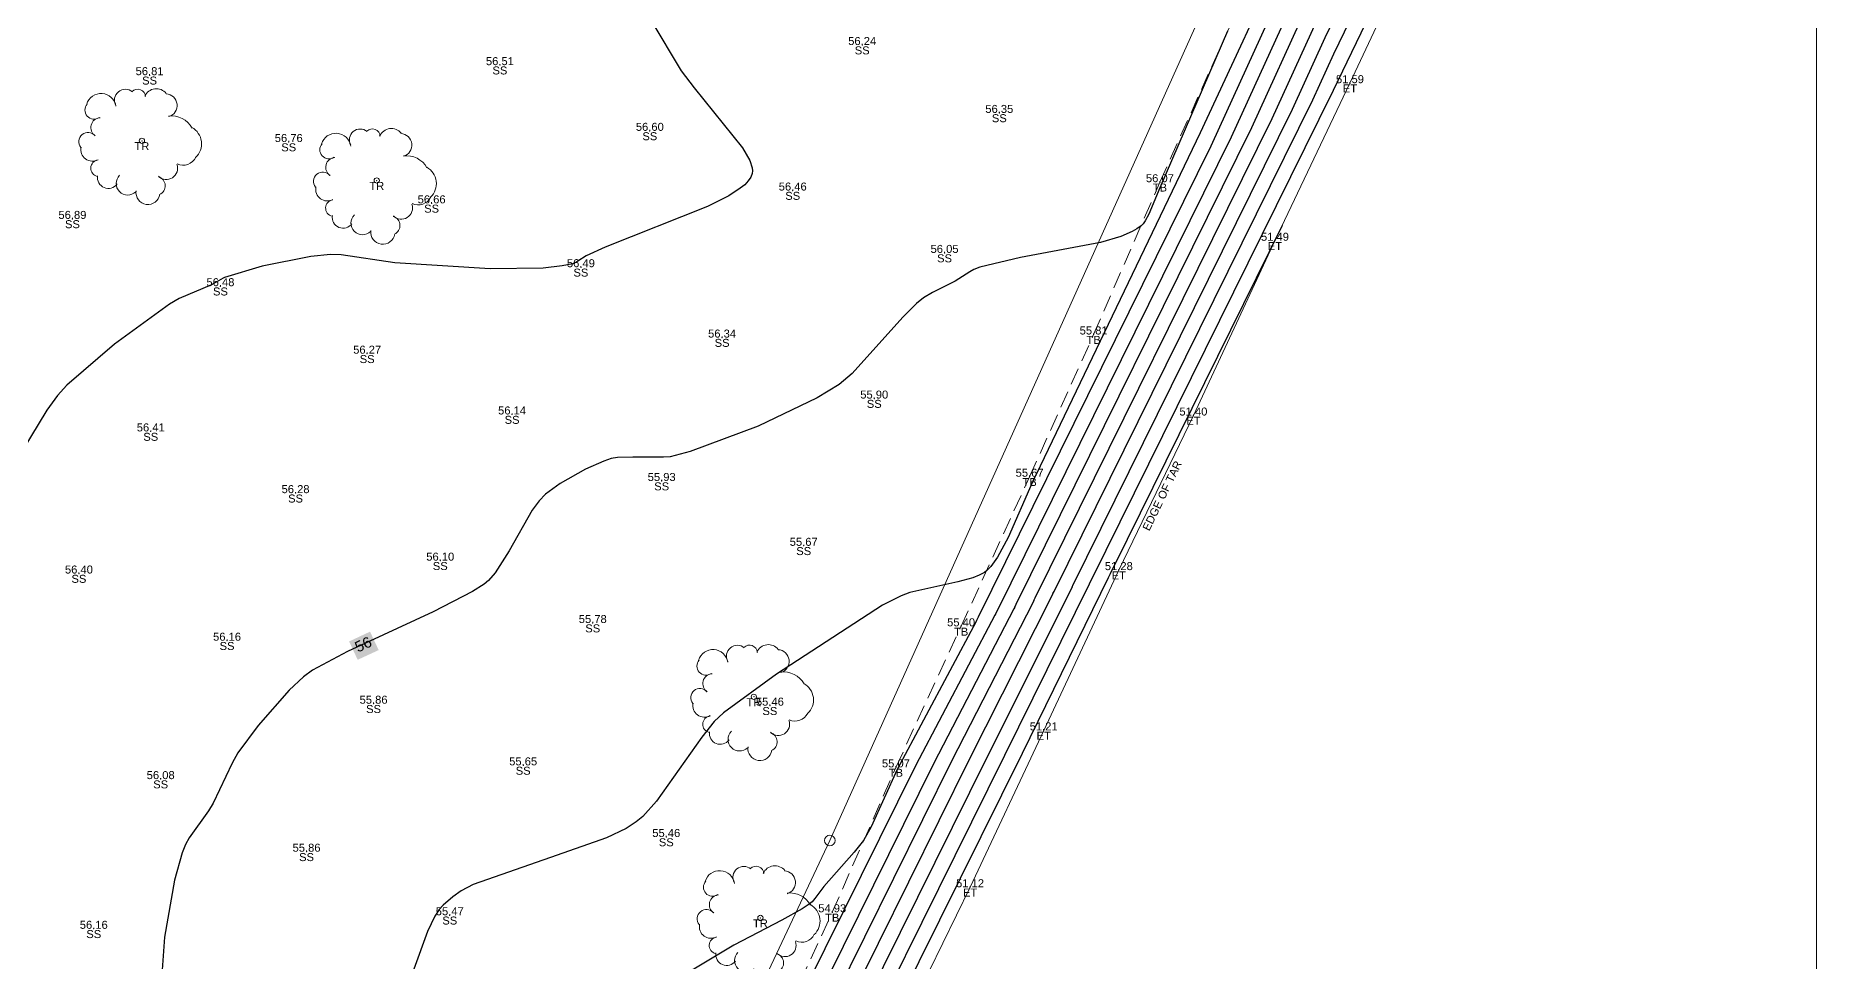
# Model space of a CAD drawing. Header units: metres. Extents: x -244 to 200, y -283 to 282.
# Drawn here: x 33.1 to 200, y 30 to 116.9 of the extents above; entities that cross this region are included whole.
import ezdxf
from ezdxf.enums import TextEntityAlignment as Align

# ---------------------------------------------------------------- set-up
doc = ezdxf.new("R2010")
doc.units = ezdxf.units.M
doc.linetypes.add('HIDDEN2', pattern=[4.7625, 3.175, -1.5875])
for name, color, linetype, lineweight in [('BANKS', 12, 'Continuous', 0), ('CONTOURS', 1, 'Continuous', 0), ('CONTOURS @ 1', 1, 'Continuous', 0), ('DESCRIPTIONS', 1, 'Continuous', 0), ('LEVELS', 1, 'Continuous', 0), ('POINTS', 1, 'Continuous', 0), ('ROADS', 5, 'Continuous', 0), ('TITLE', 3, 'Continuous', 0), ('TREES', 14, 'Continuous', 0)]:
    doc.layers.add(name, color=color, linetype=linetype, lineweight=lineweight)
doc.layers.add('CADASTRAL', color=7, linetype='Continuous')
doc.styles.add('Arial', font='arial.ttf', dxfattribs={"height": 1.68})

msp = doc.modelspace()

# ---------------------------------------------------------------- linework, layer by layer
at = {"layer": 'BANKS', "color": 1, "linetype": 'HIDDEN2', "lineweight": 0, "ltscale": 0.5}
for p, q in [((138.48, 103.12), (145.08, 117.88)), ((132.27, 88.84), (138.48, 103.12)), ((126.27, 75.5), (132.27, 88.84)), ((119.85, 61.47), (126.27, 75.5)), ((113.74, 48.24), (119.85, 61.47)), ((107.77, 34.65), (113.74, 48.24)), ((101.78, 21.63), (107.77, 34.65))]:
    msp.add_line(p, q, dxfattribs=at)
at = {"layer": 'CADASTRAL', "color": 1, "linetype": 'Continuous', "lineweight": 0}
for p, q in [((146.81, 128.86), (107.55, 41.38)), ((107.55, 41.38), (96.52, 17.95))]:
    msp.add_line(p, q, dxfattribs=at)
msp.add_circle((107.55, 41.38), 0.5, dxfattribs=at)
at = {"layer": 'CONTOURS', "color": 6, "linetype": 'Continuous', "lineweight": -3, "flags": 128}
for points in [[(121.28, 61.98), (121.48, 62.37), (143.28, 106.52), (150.67, 122.73), (153.68, 129.26), (154.91, 132.48)], [(123.07, 62.62), (123.25, 62.96), (145.18, 107.38), (151.5, 121.22), (155.2, 129.13), (156.25, 131.86)], [(126.61, 75.16), (126.9, 75.74), (142.29, 107.8), (150.68, 125.9), (153.58, 133.09)], [(126.67, 63.9), (126.79, 64.14), (149, 109.11), (153.14, 118.19), (158.25, 128.86), (158.92, 130.62)], [(128.46, 64.54), (128.56, 64.72), (150.91, 109.98), (153.97, 116.68), (159.77, 128.72), (160.26, 130)], [(130.26, 65.18), (130.33, 65.31), (152.81, 110.84), (154.79, 115.17), (161.29, 128.59), (161.6, 129.38)], [(87.94, 123.09), (93.62, 113.56), (94.84, 111.97), (99.37, 106.36), (100.05, 105.16), (100.28, 104.48), (100.31, 104.19), (100.28, 103.93), (100.14, 103.59), (99.9, 103.24), (99.57, 102.89), (99.15, 102.55), (98.09, 101.86), (96.07, 100.83), (86.5, 97.04), (84.72, 96.21), (83.94, 95.71), (83.6, 95.53), (83.45, 95.48), (82.45, 95.27), (80.67, 95.07), (75.72, 95.01), (66.78, 95.57), (61.76, 96.3), (60.75, 96.33), (58.9, 96.14), (54.34, 95.24), (50.83, 94.2), (50.69, 94.13), (50.04, 93.74), (49.61, 93.51), (46.58, 92.2), (45.68, 91.68), (40.51, 87.94), (36.05, 84.08), (35.17, 83.12), (34.17, 81.73), (31.12, 76.67)], [(133.85, 66.46), (134.22, 67.17), (149.96, 99.1)], [(126.61, 75.16), (126.47, 74.88), (124.27, 69.81), (123.27, 67.95), (122.65, 67.09), (122.23, 66.68), (122.03, 66.53), (121.54, 66.26), (120.95, 66.02), (119.55, 65.63), (115.06, 64.64), (114.24, 64.34), (112.49, 63.44), (102.55, 56.98), (97.59, 53.36), (96.71, 52.54), (95.54, 51.08), (91.29, 45.08), (90.02, 43.64), (89.41, 43.12), (88.45, 42.5), (86.63, 41.64), (81.36, 39.8), (74.11, 37.25), (72.99, 36.65), (72.22, 36.1), (71.32, 35.32), (70.95, 34.91), (70.54, 34.27), (69.84, 32.84), (68.55, 29.33)], [(130.26, 65.18), (130.09, 64.84), (122.26, 49.17), (104.43, 13.13), (75.56, -45.46), (55.23, -87.16), (43.1, -112.36), (26.77, -145.56), (11.8, -176.74), (6.73, -186.02), (2.62, -195.03), (-0.65, -201.58), (-6.47, -214.61), (-18.51, -240.3), (-24.21, -251.84)], [(133.85, 66.46), (133.63, 66.01), (125.58, 49.54), (106.22, 10.45), (78.12, -46.44), (57.46, -88.63), (46.51, -111.27), (28.93, -147.02), (12.49, -180.98), (8.74, -187.93), (5.88, -194.17), (1.14, -203.52), (-5, -216.82), (-16.03, -240.2), (-22.93, -254.31)], [(126.67, 63.9), (126.56, 63.68), (118.94, 48.81), (102.64, 15.81), (73, -44.48), (52.99, -85.68), (39.69, -113.45), (24.61, -144.11), (11.1, -172.5), (4.72, -184.11), (-0.64, -195.89), (-2.45, -199.64), (-7.93, -212.39), (-21, -240.39), (-25.49, -249.37)], [(128.46, 64.54), (128.33, 64.26), (120.6, 48.99), (103.54, 14.47), (74.28, -44.97), (54.11, -86.42), (41.4, -112.9), (25.69, -144.84), (11.45, -174.62), (5.72, -185.06), (0.99, -195.46), (-1.55, -200.61), (-7.2, -213.5), (-19.76, -240.34), (-24.85, -250.61)], [(121.28, 61.98), (121.25, 61.93), (113.85, 48.05), (111.43, 42.67), (110.69, 41.37), (109.84, 40.29), (106.98, 37.08), (106.15, 35.95), (105.88, 35.64), (105.61, 35.41), (104.97, 34.97), (103.04, 33.92), (98.55, 31.58), (91.85, 27.52)], [(123.07, 62.62), (123.02, 62.51), (115.61, 48.44), (95.13, 7.05)]]:
    msp.add_lwpolyline(points, dxfattribs=at)
at = {"layer": 'CONTOURS', "color": 1, "linetype": 'Continuous', "lineweight": -3, "flags": 128}
for points in [[(124.87, 63.26), (125.02, 63.55), (147.09, 108.25), (152.32, 119.7), (156.73, 128.99), (157.59, 131.24)], [(132.05, 65.82), (132.09, 65.9), (154.74, 111.76), (162.93, 128.76)], [(144.82, 117.29), (138.47, 102.6), (137.45, 100.14), (137.09, 99.49), (136.9, 99.23), (136.71, 99.04), (136.32, 98.76), (135.87, 98.5), (134.82, 98.04), (132.92, 97.46), (125.41, 96.06), (121.59, 95.14), (121.04, 94.92), (120.68, 94.73), (119.3, 93.85), (117.17, 92.78), (116.33, 92.29), (115.66, 91.75), (114.4, 90.48), (109.63, 85.18), (108.42, 84.15), (106.35, 82.89), (100.84, 80.24), (94.47, 77.88), (92.59, 77.38), (91.97, 77.32), (89.1, 77.35), (87.65, 77.3), (87.07, 77.2), (86.37, 76.96), (84.66, 76.2), (82.29, 74.86), (80.9, 73.85), (80.3, 73.24), (79.66, 72.36), (77.49, 68.55), (76.2, 66.5), (75.56, 65.78), (75.15, 65.43), (74.07, 64.73), (70.37, 62.83), (62.35, 59.1), (59.07, 57.35), (58.23, 56.74), (56.88, 55.48), (53.97, 52.16), (52.06, 49.59), (51.55, 48.64), (49.76, 44.89), (49.31, 44.18), (47.5, 41.62), (47.16, 41.02), (46.85, 40.21), (46.14, 37.66), (45.19, 32.31), (44.98, 29.25)], [(132.05, 65.82), (131.86, 65.42), (123.92, 49.36), (105.32, 11.79), (76.84, -45.95), (56.35, -87.89), (44.81, -111.82), (27.85, -146.29), (12.14, -178.86), (7.74, -186.97), (4.25, -194.6), (0.24, -202.55), (-5.73, -215.71), (-17.27, -240.25), (-23.57, -253.08)], [(124.87, 63.26), (124.79, 63.1), (117.28, 48.63), (101.75, 17.15), (71.71, -43.99), (51.87, -84.95), (37.99, -113.99), (23.53, -143.39), (10.48, -170.87), (0.68, -189.7), (-2.69, -197.21), (-14.21, -222.35), (-26.13, -248.13)]]:
    msp.add_lwpolyline(points, dxfattribs=at)
at = {"layer": 'CONTOURS', "color": 18, "linetype": 'Continuous', "lineweight": 0, "true_color": 0x000000}
msp.add_solid([(62.5, 60.05), (63.3, 58.33), (64.46, 60.97), (65.27, 59.24)], dxfattribs=at)
at = {"layer": 'POINTS', "color": 1, "linetype": 'Continuous', "lineweight": 0}
for p in [(110.58, 115.99), (76.63, 114.1), (43.8, 113.16), (156.29, 112.41), (123.43, 109.62), (43.08, 107), (56.84, 106.89), (90.68, 107.94), (65.09, 103.28), (104.07, 102.34), (138.48, 103.12), (70.23, 101.14), (36.57, 99.68), (149.26, 97.63), (84.22, 95.15), (118.3, 96.49), (50.44, 93.37), (97.45, 88.55), (132.27, 88.84), (64.19, 87.04), (111.71, 82.83), (77.77, 81.34), (141.62, 81.24), (43.91, 79.75), (91.79, 75.1), (126.27, 75.5), (57.48, 73.96), (105.1, 69.02), (71.04, 67.63), (37.18, 66.42), (134.63, 66.74), (85.33, 61.78), (51.06, 60.12), (119.85, 61.47), (64.79, 54.21), (100.43, 54.86), (101.93, 54.03), (127.59, 51.71), (78.81, 48.43), (44.84, 47.14), (113.74, 48.24), (58.51, 40.33), (92.22, 41.71), (120.69, 37), (71.93, 34.37), (101.04, 34.12), (107.77, 34.65), (38.57, 33.1)]:
    msp.add_point(p, dxfattribs=at)
at = {"layer": 'ROADS', "color": 9, "linetype": 'Continuous', "lineweight": 0}
for p, q in [((163.78, 128.37), (156.29, 112.41)), ((156.29, 112.41), (149.26, 97.63)), ((149.26, 97.63), (141.62, 81.24)), ((141.62, 81.24), (134.63, 66.74)), ((134.63, 66.74), (127.59, 51.71)), ((127.59, 51.71), (120.69, 37)), ((120.69, 37), (114.07, 23.41))]:
    msp.add_line(p, q, dxfattribs=at)
at = {"layer": 'TITLE', "color": 5, "linetype": 'Continuous', "lineweight": 0}
msp.add_line((200, 282.5), (200, -282.5), dxfattribs=at)
at = {"layer": 'TREES', "color": 3, "linetype": 'Continuous', "lineweight": 0}
for centre in [(43.08, 107), (65.09, 103.28), (100.43, 54.86), (101.04, 34.12)]:
    msp.add_circle(centre, 0.25, dxfattribs=at)
for centre, radius, start, end in [((41.53, 110.82), 1.02, 50.0988, 209.3211), ((42.69, 111.12), 0.727, 2.5144, 136.3735), ((44.44, 110.7), 1.19, 38.7034, 156.0958), ((38.59, 109.89), 0.846, 138.2563, 305.4538), ((39.26, 110.03), 1.41, 8.8098, 163.5621), ((45.28, 110.32), 1.1, 287.2998, 86.6061), ((39.22, 108.25), 0.925, 93.9554, 236.7311), ((45.85, 107.12), 2.22, 29.2002, 97.1317), ((38.03, 106.92), 0.862, 39.7102, 219.2347), ((46.91, 106.72), 1.76, 313.3697, 60.9112), ((61.26, 106.3), 1.41, 8.8098, 163.5621), ((63.54, 107.09), 1.02, 50.0988, 209.3211), ((64.69, 107.4), 0.727, 2.5144, 136.3735), ((66.45, 106.97), 1.19, 38.7034, 156.0958), ((67.28, 106.6), 1.1, 287.2998, 86.6061), ((38.44, 106.17), 1.08, 167.4392, 299.7281), ((39.07, 104.43), 0.783, 97.0697, 257.1086), ((46.94, 106.05), 1.33, 245.4785, 333.9375), ((60.6, 106.16), 0.846, 138.2563, 305.4538), ((61.23, 104.52), 0.925, 93.9554, 236.7311), ((67.86, 103.39), 2.22, 29.2002, 97.1317), ((39.93, 103.56), 1.02, 171.1113, 323.8817), ((41.75, 103), 1.08, 134.732, 314.2886), ((45.38, 104.43), 1.05, 224.8531, 20.0892), ((44.37, 102.78), 0.897, 294.7011, 72.4516), ((60.03, 103.2), 0.862, 39.7102, 219.2347), ((68.92, 102.99), 1.76, 313.3697, 60.9112), ((43.65, 102.16), 1.13, 172.3982, 351.7148), ((60.45, 102.44), 1.08, 167.4392, 299.7281), ((61.08, 100.7), 0.783, 97.0697, 257.1086), ((67.39, 100.7), 1.05, 224.8531, 20.0892), ((68.95, 102.32), 1.33, 245.4785, 333.9375), ((61.94, 99.83), 1.02, 171.1113, 323.8817), ((63.75, 99.28), 1.08, 134.732, 314.2886), ((65.65, 98.43), 1.13, 172.3982, 351.7148), ((66.37, 99.06), 0.897, 294.7011, 72.4516), ((96.6, 57.88), 1.41, 8.8098, 163.5621), ((98.88, 58.67), 1.02, 50.0988, 209.3211), ((100.03, 58.98), 0.727, 2.5144, 136.3735), ((101.79, 58.56), 1.19, 38.7034, 156.0958), ((102.63, 58.18), 1.1, 287.2998, 86.6061), ((95.94, 57.74), 0.846, 138.2563, 305.4538), ((96.57, 56.1), 0.925, 93.9554, 236.7311), ((103.2, 54.98), 2.22, 29.2002, 97.1317), ((95.37, 54.78), 0.862, 39.7102, 219.2347), ((104.26, 54.57), 1.76, 313.3697, 60.9112), ((95.79, 54.03), 1.08, 167.4392, 299.7281), ((96.42, 52.28), 0.783, 97.0697, 257.1086), ((102.73, 52.28), 1.05, 224.8531, 20.0892), ((104.29, 53.91), 1.33, 245.4785, 333.9375), ((97.28, 51.42), 1.02, 171.1113, 323.8817), ((99.09, 50.86), 1.08, 134.732, 314.2886), ((101, 50.01), 1.13, 172.3982, 351.7148), ((101.72, 50.64), 0.897, 294.7011, 72.4516), ((97.21, 37.14), 1.41, 8.8098, 163.5621), ((99.49, 37.93), 1.02, 50.0988, 209.3211), ((100.64, 38.24), 0.727, 2.5144, 136.3735), ((102.4, 37.82), 1.19, 38.7034, 156.0958), ((103.23, 37.44), 1.1, 287.2998, 86.6061), ((96.55, 37), 0.846, 138.2563, 305.4538), ((97.18, 35.36), 0.925, 93.9554, 236.7311), ((103.81, 34.24), 2.22, 29.2002, 97.1317), ((104.87, 33.83), 1.76, 313.3697, 60.9112), ((95.98, 34.04), 0.862, 39.7102, 219.2347), ((96.4, 33.29), 1.08, 167.4392, 299.7281), ((97.03, 31.54), 0.783, 97.0697, 257.1086), ((103.34, 31.54), 1.05, 224.8531, 20.0892), ((104.9, 33.17), 1.33, 245.4785, 333.9375), ((97.88, 30.68), 1.02, 171.1113, 323.8817), ((99.7, 30.12), 1.08, 134.732, 314.2886), ((102.32, 29.9), 0.897, 294.7011, 72.4516)]:
    msp.add_arc(centre, radius, start, end, dxfattribs=at)

# ---------------------------------------------------------------- texts
at = {"layer": 'CONTOURS @ 1', "color": 1, "linetype": 'Continuous', "lineweight": 0, "style": 'Arial'}
msp.add_text('56', height=1, rotation=24.9673, dxfattribs=at).set_placement((63.82, 59.78), align=Align.MIDDLE_CENTER)
at = {"layer": 'DESCRIPTIONS', "color": 9, "linetype": 'Continuous', "lineweight": -3, "style": 'Arial'}
for s, p in [('SS', (110.58, 115.86)), ('SS', (76.63, 113.98)), ('SS', (43.8, 113.03)), ('ET', (156.29, 112.29)), ('SS', (123.43, 109.5)), ('TR', (43.08, 106.88)), ('SS', (90.68, 107.81)), ('SS', (56.84, 106.77)), ('TR', (65.09, 103.15)), ('SS', (104.07, 102.22)), ('TB', (138.48, 103)), ('SS', (70.23, 101.02)), ('SS', (36.57, 99.56)), ('ET', (149.26, 97.5)), ('SS', (118.3, 96.36)), ('SS', (84.22, 95.02)), ('SS', (50.44, 93.25)), ('TB', (132.27, 88.71)), ('SS', (64.19, 86.91)), ('SS', (97.45, 88.43)), ('SS', (111.71, 82.71)), ('SS', (77.77, 81.21)), ('ET', (141.62, 81.12)), ('SS', (43.91, 79.62)), ('TB', (126.27, 75.38)), ('SS', (57.48, 73.83)), ('SS', (91.79, 74.97)), ('SS', (105.1, 68.9)), ('SS', (71.04, 67.5)), ('SS', (37.18, 66.3)), ('ET', (134.63, 66.62)), ('SS', (85.33, 61.65)), ('TB', (119.85, 61.34)), ('SS', (51.06, 60)), ('SS', (64.79, 54.09)), ('TR', (100.43, 54.73)), ('SS', (101.93, 53.9)), ('ET', (127.59, 51.58)), ('SS', (44.84, 47.02)), ('SS', (78.81, 48.3)), ('TB', (113.74, 48.11)), ('SS', (58.51, 40.2)), ('SS', (92.22, 41.59)), ('ET', (120.69, 36.87)), ('SS', (71.93, 34.25)), ('TR', (101.04, 33.99)), ('TB', (107.77, 34.52)), ('SS', (38.57, 32.98))]:
    msp.add_text(s, height=0.75, dxfattribs=at).set_placement(p, align=Align.TOP_CENTER)
at = {"layer": 'LEVELS', "color": 6, "linetype": 'Continuous', "lineweight": -3, "style": 'Arial'}
for s, p in [('56.24', (110.58, 115.99)), ('56.81', (43.8, 113.16)), ('56.51', (76.63, 114.1)), ('51.59', (156.29, 112.41)), ('56.35', (123.43, 109.62)), ('56.60', (90.68, 107.94)), ('56.76', (56.84, 106.89)), ('56.07', (138.48, 103.12)), ('56.66', (70.23, 101.14)), ('56.46', (104.07, 102.34)), ('56.89', (36.57, 99.68)), ('56.05', (118.3, 96.49)), ('51.49', (149.26, 97.63)), ('56.49', (84.22, 95.15)), ('56.48', (50.44, 93.37)), ('56.34', (97.45, 88.55)), ('55.81', (132.27, 88.84)), ('56.27', (64.19, 87.04)), ('55.90', (111.71, 82.83)), ('56.14', (77.77, 81.34)), ('51.40', (141.62, 81.24)), ('56.41', (43.91, 79.75)), ('55.93', (91.79, 75.1)), ('55.67', (126.27, 75.5)), ('56.28', (57.48, 73.96)), ('55.67', (105.1, 69.02)), ('56.40', (37.18, 66.42)), ('56.10', (71.04, 67.63)), ('51.28', (134.63, 66.74)), ('55.78', (85.33, 61.78)), ('55.40', (119.85, 61.47)), ('56.16', (51.06, 60.12)), ('55.86', (64.79, 54.21)), ('55.46', (101.93, 54.03)), ('51.21', (127.59, 51.71)), ('55.65', (78.81, 48.43)), ('55.07', (113.74, 48.24)), ('56.08', (44.84, 47.14)), ('55.46', (92.22, 41.71)), ('55.86', (58.51, 40.33)), ('51.12', (120.69, 37)), ('55.47', (71.93, 34.37)), ('54.93', (107.77, 34.65)), ('56.16', (38.57, 33.1))]:
    msp.add_text(s, height=0.75, dxfattribs=at).set_placement(p, align=Align.CENTER)
at = {"layer": 'ROADS', "color": 1, "linetype": 'Continuous', "lineweight": 0, "style": 'Arial'}
msp.add_text('EDGE OF TAR', height=0.75, rotation=64.2672, dxfattribs=at).set_placement((138.35, 73.88), align=Align.TOP_CENTER)

doc.saveas('drawing.dxf')
